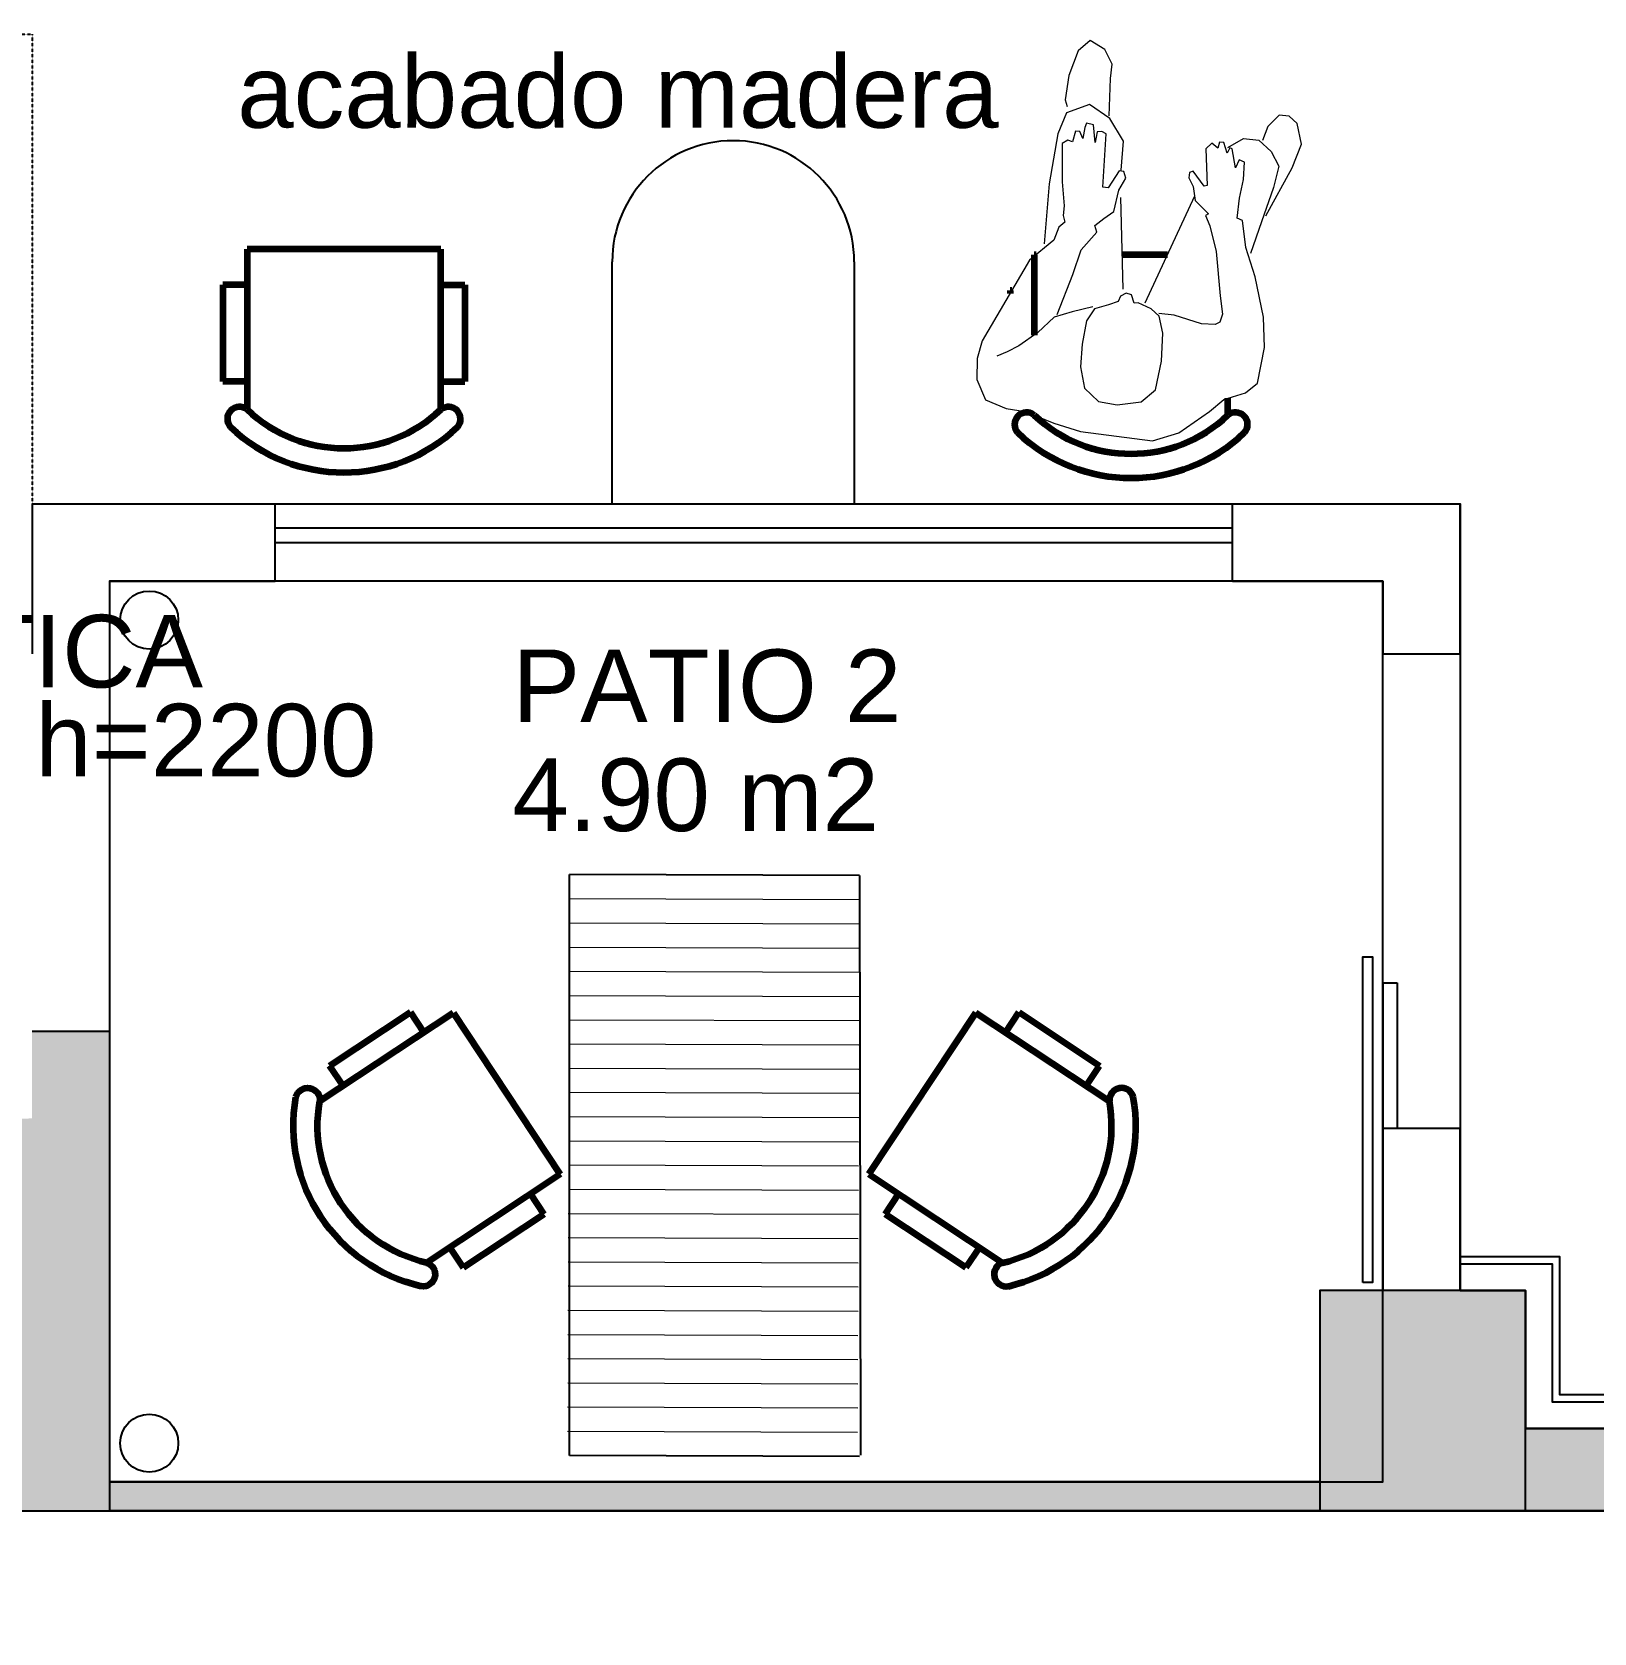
# Model space of a CAD drawing. Header units: millimetres. Extents: x 750 to 30081, y 716 to 7419.
# Drawn here: x 15178 to 18404, y 716 to 4023 of the extents above; entities that cross this region are included whole.
import ezdxf

# ---------------------------------------------------------------- set-up
doc = ezdxf.new("R2010")
doc.units = ezdxf.units.MM
doc.linetypes.add('CONTINUA', pattern=[0])
doc.linetypes.add('TRAZOS2', pattern=[0.375, 0.25, -0.125])
for name, color, linetype in [('AREA', 1, 'Continuous'), ('CARPINTERIA', 4, 'Continuous'), ('MURO', 2, 'Continuous'), ('NIVEL_9', 7, 'Continuous'), ('PARCELA', 7, 'Continuous'), ('RELLENO', 164, 'CONTINUA')]:
    doc.layers.add(name, color=color, linetype=linetype)
doc.layers.add('AREA PERIMETRO', color=3, linetype='Continuous', plot=False)
doc.layers.add('CONCEP 2D', color=255, linetype='Continuous', lineweight=15)
doc.layers.add('dwgautocad.com', color=7, linetype='Continuous', lineweight=100)
doc.styles.add('STYLE1', font='Arial.ttf', dxfattribs={"width": 0.75})

# ---------------------------------------------------------------- blocks, each defined once
blk = doc.blocks.new('silla planta')
at = {"layer": 'dwgautocad.com'}
for p, q in [((0.5326, -0.8996), (0.5326, -1.2306)), ((0.9326, -1.2306), (0.9326, -0.8996)), ((0.4826, -1.1572), (0.4826, -0.9572)), ((0.5326, -0.9572), (0.4826, -0.9572)), ((0.9326, -0.9572), (0.9826, -0.9572)), ((0.9826, -1.1572), (0.9826, -0.9572)), ((0.5326, -1.1572), (0.4826, -1.1572)), ((0.9326, -1.1572), (0.9826, -1.1572)), ((0.5326, -1.2306), (0.9326, -1.2306))]:
    blk.add_line(p, q, dxfattribs=at)
for centre, radius, start, end in [((0.7326, -1.1099), 0.3402, 46.4394, 133.5606), ((0.7326, -1.1099), 0.2902, 46.4394, 133.5606), ((0.5169, -0.8801), 0.0251, 138.3417, 308.7795), ((0.9483, -0.8801), 0.0251, 231.2205, 41.6583)]:
    blk.add_arc(centre, radius, start, end, dxfattribs=at)
blk = doc.blocks.new('FGDFGDFGD')
at = {"color": 0, "linetype": 'ByBlock'}
for points in [[(137873.7, 33831.1), (137839.2, 33748.8), (137820.6, 33698.4), (137787.2, 33663.4), (137790.9, 33649.6), (137771.8, 33635.3), (137750.8, 33621.2), (137738.9, 33577.5), (137724, 33553.1), (137727.7, 33539.3), (137737, 33537.9), (137760.9, 33572.4), (137772, 33570.8), (137761.9, 33460.4), (137770.6, 33455.4), (137780.2, 33455.9), (137785.2, 33477.9), (137787.6, 33441.6), (137802.1, 33437.6), (137805.3, 33446.6), (137810.4, 33468.6), (137815.9, 33454.6), (137825.2, 33453.2), (137832.1, 33475), (137841.1, 33471.8), (137853.3, 33477.7), (137855.2, 33557), (137852.9, 33606.6), (137855.8, 33627), (137852.1, 33640.8), (137864.8, 33650.4), (137876.3, 33677.2), (137927.5, 33717.2), (138030.4, 33880.7), (138041.3, 33917), (138043.7, 33960.3), (138027, 34002.4), (137984.4, 34021.8), (137945.7, 34029.3), (137886.8, 34054.8), (137832.7, 34073.9), (137684.5, 34097), (137629.4, 34082.2), (137564.7, 34040.3), (137534.7, 34016.1), (137489.4, 34003.7), (137463.9, 33984.6), (137447.7, 33911.1), (137448.2, 33848.5), (137462.7, 33764.9), (137480.4, 33703.6), (137485.7, 33647.9), (137496.3, 33642.6), (137490.5, 33601.7), (137481.1, 33563.2), (137477.9, 33527.7), (137488.5, 33522.4), (137496.5, 33538.3), (137502.3, 33499.5), (137507.6, 33496.9), (137512.9, 33507.5), (137519.3, 33485.7), (137528.6, 33484.4), (137532.3, 33497.1), (137543.9, 33486), (137556.9, 33497.4), (137556.5, 33573.3), (137562.3, 33574.3), (137584.3, 33542.8), (137592.2, 33545.4), (137593.8, 33556.5), (137585.1, 33574.9), (137581.7, 33603.8), (137555.4, 33632.2), (137561.5, 33635.1), (137553.3, 33657.1), (137541.9, 33709.9), (137536.2, 33801.7), (137532.2, 33840.2), (137538.3, 33856.4), (137548.4, 33860.6), (137576.5, 33858.5), (137632.4, 33839.1), (137664, 33834.6)], [(137799.7, 33817), (137842.7, 33826.1), (137880.1, 33835.9), (137914.8, 33866.9), (137954.6, 33893.4), (137979, 33905.1), (138001, 33913.3)], [(137691, 33811.8), (137582.2, 33594.2)], [(137736.1, 33782.6), (137735.4, 33593.1)], [(137511.3, 33496.3), (137478.4, 33478.3), (137446.9, 33482.8), (137422, 33507.2), (137407.4, 33537.8), (137419.4, 33581.5), (137446.5, 33651.6), (137470.9, 33716.3)], [(137733, 33536.6), (137726.3, 33476.9), (137753.6, 33429.4), (137794.7, 33398.9), (137842.4, 33414.8), (137861.8, 33457.5), (137882.3, 33560.7), (137896.1, 33683.8)], [(137437.2, 33639.7), (137379.6, 33541.8), (137359.4, 33493.5), (137366.5, 33450.7), (137383.2, 33435.1), (137403.7, 33432.2), (137427.8, 33455.2), (137439.5, 33483.9)], [(137754.7, 33423.6), (137749.3, 33346.6), (137745.1, 33316.9), (137759.6, 33286.4), (137789.1, 33267), (137814.8, 33287.9), (137835.2, 33338.1), (137844.3, 33388), (137840.6, 33401.8)]]:
    blk.add_lwpolyline(points, dxfattribs=at)
blk.add_lwpolyline([(137729.7, 33791.1), (137741.9, 33796.9), (137747.2, 33807.5), (137767.1, 33814.1), (137796.5, 33821.3), (137813.3, 33845.4), (137823.9, 33893.2), (137828.7, 33939.9), (137821.8, 33984.5), (137793.7, 34013.1), (137755, 34020.6), (137705.2, 34016.4), (137675.2, 33992.2), (137661.1, 33933.6), (137656.6, 33875.5), (137662.9, 33840.4), (137679.6, 33824.8), (137706.1, 33811.5), (137713.8, 33812.3), (137718.8, 33794.5)], close=True, dxfattribs=at)

msp = doc.modelspace()

# ---------------------------------------------------------------- hatches: boundary and pattern name
at = {"layer": 'RELLENO', "ltscale": 0.5}
h = msp.add_hatch(color=256, dxfattribs=at)
h.dxf.hatch_style = 1
h.paths.add_polyline_path([(14706, 1162.7), (11222.1, 836.3), (11211, 1592.9), (10971, 1582.7), (10966.2, 1912.7), (10696.2, 1908.8), (10709.4, 1008.7), (1775.1, 1016.6), (1775.3, 1265.3), (755.5, 1265.3), (749.7, 725.3), (11222.1, 716.4), (14720.8, 968.8), (15337.8, 968.8), (15337.8, 1958.8), (15177.6, 1958.8), (15177.6, 1779.4), (14706.7, 1757.6)])
h = msp.add_hatch(color=256, dxfattribs=at)
h.dxf.hatch_style = 1
h.paths.add_polyline_path([(18262.8, 1423.8), (18127.8, 1423.8), (17967.8, 1423.8), (17837.8, 1423.8), (17837.8, 968.8), (18262.8, 968.8)])
h.paths.add_polyline_path([(17837.8, 1028.8), (15337.8, 1028.8), (15337.8, 968.8), (17837.8, 968.8)])
h.paths.add_polyline_path([(21807.8, 1138.8), (18262.8, 1138.8), (18262.8, 968.8), (21807.8, 968.8)])
h.paths.add_polyline_path([(22227.8, 1408.8), (21807.8, 1408.8), (21807.8, 968.8), (22227.8, 968.8)])
h.paths.add_polyline_path([(25827.8, 1138.8), (22227.8, 1138.8), (22227.8, 968.8), (25827.8, 968.8)])
h.paths.add_polyline_path([(26267.8, 1408.8), (25827.8, 1408.8), (25827.8, 968.8), (26267.8, 968.8)])
h.paths.add_polyline_path([(28755.4, 1138.8), (26267.8, 1138.8), (26267.8, 968.8), (28767.2, 968.8)])
h.paths.add_polyline_path([(29025.8, 1577.4), (28726.2, 1560.8), (28767.2, 968.8), (29067.9, 968.8)])

# ---------------------------------------------------------------- linework, layer by layer
at = {"ltscale": 0.5}
msp.add_line((29057.8, 968.8), (15337.8, 968.8), dxfattribs=at)
at = {"layer": 'AREA PERIMETRO', "linetype": 'TRAZOS2', "ltscale": 0.5}
for p, q in [((11262, 4018.8), (15177.8, 4018.8)), ((15177.8, 4018.8), (15177.8, 3048.8))]:
    msp.add_line(p, q, dxfattribs=at)
at = {"layer": 'AREA PERIMETRO', "ltscale": 0.5}
for p, q in [((16376.1, 3048.8), (16376.1, 3548.8)), ((16876.1, 3548.8), (16876.1, 3048.8))]:
    msp.add_line(p, q, dxfattribs=at)
msp.add_lwpolyline([(15177.6, 3048.8), (18127.8, 3048.8), (18127.8, 1423.8), (18262.8, 1423.8), (18262.8, 1138.8), (21807.8, 1138.8), (21807.8, 1408.8), (22227.8, 1408.8), (22236.3, 1438.8), (22236.3, 6953.8), (21807.8, 6953.8), (21807.8, 7208.8), (18262.8, 7208.8), (18262.8, 7018.8), (18087.8, 7018.8), (18087.8, 5338.8), (15177.8, 5338.8), (15177.8, 7008.8), (14747.8, 7008.8)], dxfattribs=at)
msp.add_lwpolyline([(15337.8, 1028.8), (17967.8, 1028.8), (17967.8, 2888.8), (15337.8, 2888.8)], close=True, dxfattribs=at)
msp.add_arc((16626.1, 3548.8), 250, 0, 180, dxfattribs=at)
at = {"layer": 'CARPINTERIA', "ltscale": 0.5}
for p, q in [((15680, 2998.8), (17657.7, 2998.8)), ((15680, 2968.8), (17657.7, 2968.8)), ((17967.8, 2059.2), (17967.8, 1758.8)), ((17967.8, 2059.2), (17997.8, 2059.2)), ((17997.8, 2059.2), (17997.8, 1758.8))]:
    msp.add_line(p, q, dxfattribs=at)
msp.add_lwpolyline([(17926.9, 1440.4), (17926.9, 2113.3), (17946.9, 2113.3), (17946.9, 1440.4), (17926.9, 1440.4)], dxfattribs=at)
at = {"layer": 'CONCEP 2D', "ltscale": 0.5}
msp.add_line((16287.6, 2283.2), (16886.9, 2281.2), dxfattribs=at)
at = {"layer": 'CONCEP 2D', "color": 5, "ltscale": 0.5}
for p, q in [((16287.5, 2233.2), (16886.8, 2231.2)), ((16287.3, 2183.2), (16886.6, 2181.2)), ((16287.1, 2133.2), (16886.4, 2131.2)), ((16287, 2083.2), (16886.3, 2081.2)), ((16286.8, 2033.2), (16886.1, 2031.2)), ((16286.7, 1983.2), (16885.9, 1981.2)), ((16286.5, 1933.2), (16885.8, 1931.2)), ((16286.3, 1883.2), (16885.6, 1881.2)), ((16286.2, 1833.2), (16885.4, 1831.2)), ((16286, 1783.2), (16885.3, 1781.2)), ((16285.8, 1733.2), (16885.1, 1731.2)), ((16285.7, 1683.2), (16884.9, 1681.2)), ((16285.5, 1633.2), (16884.8, 1631.2)), ((16285.3, 1583.2), (16884.6, 1581.2)), ((16285.2, 1533.2), (16884.4, 1531.2)), ((16285, 1483.2), (16884.3, 1481.2)), ((16284.8, 1433.2), (16884.1, 1431.2)), ((16284.7, 1383.2), (16884, 1381.2)), ((16284.5, 1333.2), (16883.8, 1331.2)), ((16284.3, 1283.2), (16883.6, 1281.2)), ((16284.2, 1233.2), (16883.5, 1231.3)), ((16284, 1183.2), (16883.3, 1181.3)), ((16283.9, 1133.2), (16883.1, 1131.3))]:
    msp.add_line(p, q, dxfattribs=at)
at = {"layer": 'dwgautocad.com'}
for p, q in [((17247.9, 3563), (17247.9, 3397.4)), ((17251.8, 3563), (17247.9, 3563)), ((17523.3, 3563), (17429.6, 3563)), ((17201.5, 3489.6), (17197.9, 3489.6)), ((17197.9, 3489.6), (17197.9, 3483.5)), ((17647.9, 3232), (17647.9, 3266.9))]:
    msp.add_line(p, q, dxfattribs=at)
for centre, radius, start, end in [((17232.2, 3212.5), 25.1, 51.2205, 221.6583), ((17447.9, 3442.3), 290.2, 226.4394, 313.5606), ((17663.6, 3212.5), 25.1, 318.3417, 128.7795), ((17447.9, 3442.3), 340.2, 226.4394, 313.5606)]:
    msp.add_arc(centre, radius, start, end, dxfattribs=at)
at = {"layer": 'MURO', "ltscale": 0.5}
for p, q in [((15177.8, 3048.8), (15680, 3048.8)), ((15177.8, 3048.8), (15177.8, 2738.8)), ((15680, 2888.8), (15680, 3048.8)), ((17657.7, 3048.8), (18127.8, 3048.8)), ((17657.7, 2888.8), (17657.7, 3048.8)), ((18127.8, 2738.8), (18127.8, 3048.8)), ((15337.8, 2888.8), (15680, 2888.8)), ((15337.8, 2888.8), (15337.8, 2738.8)), ((17657.7, 2888.8), (17967.8, 2888.8)), ((17967.8, 2888.8), (17967.8, 2738.8)), ((17967.8, 2738.8), (18127.8, 2738.8)), ((15337.8, 1958.8), (15177.8, 1958.8)), ((15337.8, 1958.8), (15337.8, 968.8)), ((17967.8, 1758.8), (17967.8, 1423.8)), ((17967.8, 1758.8), (18127.8, 1758.8)), ((18127.8, 1423.8), (18127.8, 1758.8)), ((21807.8, 1138.8), (18262.8, 1138.8)), ((17837.8, 1028.8), (15337.8, 1028.8)), ((14720.8, 968.8), (29067.9, 968.8))]:
    msp.add_line(p, q, dxfattribs=at)
for points in [[(18127.8, 1493.8), (18332.8, 1493.8), (18332.8, 1208.8), (21737.8, 1208.8), (21737.8, 1438.8), (22316.3, 1438.8), (22316.3, 1208.8), (25757.8, 1208.8), (25757.8, 1478.8), (26337.8, 1478.8), (26337.8, 1208.8), (28755.4, 1208.8)], [(18262.8, 968.8), (18262.8, 1423.8), (18127.8, 1423.8), (17967.8, 1423.8), (17837.8, 1423.8), (17837.8, 968.8)]]:
    msp.add_lwpolyline(points, dxfattribs=at)
at = {"layer": 'MURO', "color": 5, "ltscale": 0.5}
msp.add_lwpolyline([(18127.8, 1478.8), (18317.8, 1478.8), (18317.8, 1193.8), (21752.8, 1193.8), (21752.8, 1423.8), (22301.3, 1423.8), (22301.3, 1193.8), (25772.8, 1193.8), (25772.8, 1463.8), (26322.8, 1463.8), (26322.8, 1193.8), (28755.4, 1193.8)], dxfattribs=at)
for centre in [(15419.8, 2808.6), (15419.8, 1108.4)]:
    msp.add_circle(centre, 60, dxfattribs=at)
at = {"layer": 'NIVEL_9', "color": 7, "linetype": 'Continuous'}
for p, q in [((16287.6, 1083.2), (16287.6, 2283.2)), ((16886.9, 2281.2), (16888.8, 1084))]:
    msp.add_line(p, q, dxfattribs=at)
at = {"layer": 'PARCELA'}
for p, q in [((16886.9, 2281.2), (16287.6, 2283.2)), ((16886.9, 1081.2), (16287.6, 1083.2))]:
    msp.add_line(p, q, dxfattribs=at)

# ---------------------------------------------------------------- block references
at = {"layer": 'CONCEP 2D', "rotation": 181.650381289533}
msp.add_blockref('FGDFGDFGD', (154137.4, 41227.4), dxfattribs=at)
at = {"layer": 'dwgautocad.com', "yscale": 1000, "zscale": 1000}
for p, xscale, rotation in [((16554.6, 2343.9), 1000, 180), ((14727.9, 1762.4), -999.9999999999999, 123.4950877278828), ((18447.4, 1762.4), 1000, 236.5049122721171)]:
    msp.add_blockref('silla planta', p, dxfattribs=dict(at, xscale=xscale, rotation=rotation))

# ---------------------------------------------------------------- texts
at = {"layer": 'AREA', "color": 3, "style": 'STYLE1'}
for s, p in [('acabado madera', (15601.5, 3825.6)), ('DERMOCOSMETICA', (13505.5, 2669.4, -1000)), ('PATIO 2', (16170.1, 2597.8)), ('2 cajas blancas h=2200', (13681.7, 2485.6)), ('4.90 m2', (16170.1, 2372.8))]:
    msp.add_text(s, height=150, dxfattribs=at).set_placement(p)

doc.saveas('drawing.dxf')
